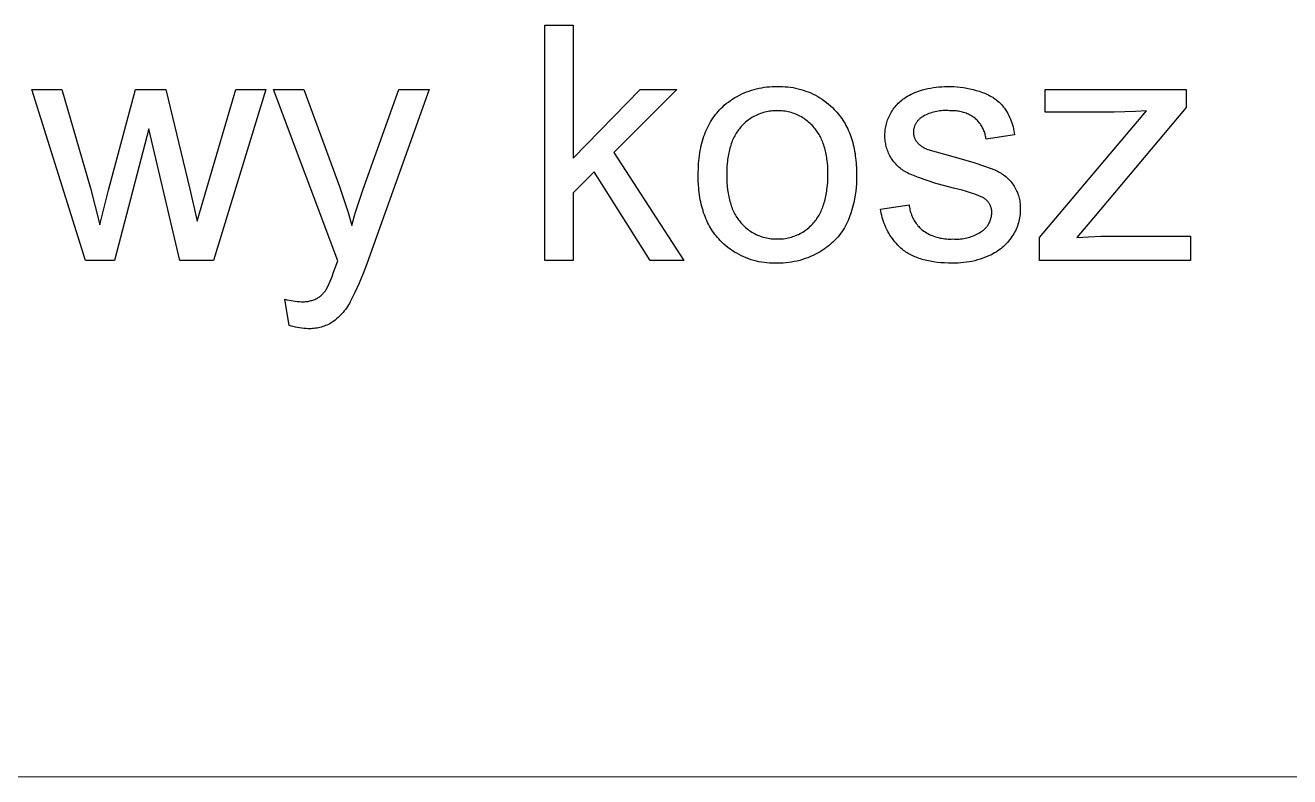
# Model space of a CAD drawing. Header units: millimetres. Extents: x 974 to 5700, y -47 to 3256.
# Drawn here: x 4369.7 to 4555, y 85.5 to 195.6 of the extents above; entities that cross this region are included whole.
import ezdxf

# ---------------------------------------------------------------- set-up
doc = ezdxf.new("R2010")
doc.units = ezdxf.units.MM
doc.header["$MEASUREMENT"] = 0
doc.layers.add('Domyslna', color=7, linetype='Continuous', true_color=0x000000)
doc.layers.add('Domyślny', color=7, linetype='Continuous', true_color=0x000000)

msp = doc.modelspace()

# ---------------------------------------------------------------- linework, layer by layer
at = {"layer": 'Domyslna'}
for p, q in [((4445.83, 161.14), (4445.83, 195.59)), ((4445.83, 195.59), (4450.01, 195.59)), ((4450.01, 195.59), (4450.01, 176.11)), ((4378.56, 161.14), (4370.71, 186.19)), ((4370.71, 186.19), (4375.06, 186.19)), ((4375.06, 186.19), (4379.3, 171.73)), ((4381.94, 171.43), (4385.88, 186.19)), ((4385.88, 186.19), (4390.31, 186.19)), ((4390.31, 186.19), (4393.84, 171.59)), ((4396.32, 171.7), (4400.58, 186.19)), ((4404.95, 186.19), (4397.28, 161.14)), ((4400.58, 186.19), (4404.95, 186.19)), ((4415.5, 161.08), (4406.1, 186.19)), ((4406.1, 186.19), (4410.54, 186.19)), ((4410.54, 186.19), (4415.75, 171.95)), ((4419.24, 171.55), (4424.48, 186.19)), ((4428.9, 186.19), (4419.75, 160.61)), ((4424.48, 186.19), (4428.9, 186.19)), ((4450.01, 176.11), (4459.8, 186.19)), ((4465.19, 186.19), (4455.94, 176.96)), ((4459.8, 186.19), (4465.19, 186.19)), ((4474.03, 185.17), (4474.37, 185.35)), ((4474.37, 185.35), (4474.71, 185.52)), ((4474.71, 185.52), (4475.06, 185.67)), ((4475.06, 185.67), (4475.42, 185.82)), ((4475.42, 185.82), (4475.78, 185.95)), ((4475.78, 185.95), (4476.14, 186.08)), ((4476.14, 186.08), (4476.51, 186.19)), ((4476.51, 186.19), (4476.88, 186.28)), ((4476.88, 186.28), (4477.25, 186.37)), ((4477.25, 186.37), (4477.63, 186.44)), ((4477.63, 186.44), (4478.01, 186.5)), ((4478.01, 186.5), (4478.39, 186.55)), ((4478.39, 186.55), (4478.77, 186.58)), ((4478.77, 186.58), (4479.16, 186.6)), ((4479.16, 186.6), (4479.54, 186.61)), ((4479.54, 186.61), (4479.92, 186.61)), ((4479.92, 186.61), (4480.31, 186.62)), ((4480.31, 186.62), (4480.69, 186.61)), ((4480.69, 186.61), (4481.08, 186.59)), ((4481.08, 186.59), (4481.46, 186.56)), ((4481.46, 186.56), (4481.85, 186.51)), ((4481.85, 186.51), (4482.23, 186.45)), ((4482.23, 186.45), (4482.6, 186.38)), ((4482.6, 186.38), (4482.98, 186.29)), ((4482.98, 186.29), (4483.35, 186.19)), ((4483.35, 186.19), (4483.72, 186.08)), ((4483.72, 186.08), (4484.09, 185.95)), ((4484.09, 185.95), (4484.45, 185.82)), ((4484.45, 185.82), (4484.8, 185.67)), ((4484.8, 185.67), (4485.15, 185.51)), ((4485.15, 185.51), (4485.49, 185.33)), ((4485.49, 185.33), (4485.83, 185.15)), ((4499.01, 185.2), (4499.26, 185.34)), ((4499.26, 185.34), (4499.53, 185.48)), ((4499.53, 185.48), (4499.79, 185.61)), ((4499.79, 185.61), (4500.06, 185.73)), ((4500.06, 185.73), (4500.34, 185.84)), ((4500.34, 185.84), (4500.62, 185.94)), ((4500.62, 185.94), (4500.9, 186.03)), ((4500.9, 186.03), (4501.18, 186.11)), ((4501.18, 186.11), (4501.58, 186.21)), ((4501.58, 186.21), (4501.98, 186.31)), ((4501.98, 186.31), (4502.38, 186.39)), ((4502.38, 186.39), (4502.78, 186.46)), ((4502.78, 186.46), (4503.19, 186.52)), ((4503.19, 186.52), (4503.6, 186.56)), ((4503.6, 186.56), (4504, 186.59)), ((4504, 186.59), (4504.41, 186.61)), ((4504.41, 186.61), (4504.82, 186.61)), ((4504.82, 186.61), (4505.3, 186.61)), ((4505.3, 186.61), (4505.77, 186.6)), ((4505.77, 186.6), (4506.25, 186.56)), ((4506.25, 186.56), (4506.72, 186.52)), ((4506.72, 186.52), (4507.2, 186.46)), ((4507.2, 186.46), (4507.67, 186.38)), ((4507.67, 186.38), (4508.13, 186.28)), ((4508.13, 186.28), (4508.6, 186.17)), ((4508.6, 186.17), (4509.06, 186.05)), ((4509.06, 186.05), (4509.51, 185.91)), ((4509.51, 185.91), (4509.96, 185.75)), ((4509.96, 185.75), (4510.19, 185.67)), ((4510.19, 185.67), (4510.41, 185.58)), ((4510.41, 185.58), (4510.63, 185.49)), ((4510.63, 185.49), (4510.84, 185.38)), ((4510.84, 185.38), (4511.05, 185.27)), ((4511.05, 185.27), (4511.26, 185.15)), ((4519.16, 182.85), (4519.16, 186.19)), ((4519.16, 186.19), (4539.83, 186.19)), ((4539.83, 186.19), (4539.83, 183.53)), ((4471.46, 183.2), (4471.68, 183.43)), ((4471.68, 183.43), (4471.91, 183.65)), ((4471.91, 183.65), (4472.14, 183.86)), ((4472.14, 183.86), (4472.44, 184.1)), ((4472.44, 184.1), (4472.74, 184.33)), ((4472.74, 184.33), (4473.05, 184.56)), ((4473.05, 184.56), (4473.37, 184.77)), ((4473.37, 184.77), (4473.7, 184.98)), ((4473.7, 184.98), (4474.03, 185.17)), ((4485.83, 185.15), (4486.16, 184.95)), ((4486.16, 184.95), (4486.49, 184.74)), ((4486.49, 184.74), (4486.8, 184.52)), ((4486.8, 184.52), (4487.11, 184.29)), ((4487.11, 184.29), (4487.41, 184.05)), ((4487.41, 184.05), (4487.7, 183.8)), ((4487.7, 183.8), (4487.99, 183.53)), ((4487.99, 183.53), (4488.26, 183.26)), ((4496.91, 183.29), (4497.05, 183.47)), ((4497.05, 183.47), (4497.19, 183.65)), ((4497.19, 183.65), (4497.33, 183.82)), ((4497.33, 183.82), (4497.49, 183.99)), ((4497.49, 183.99), (4497.64, 184.15)), ((4497.64, 184.15), (4497.81, 184.31)), ((4497.81, 184.31), (4497.97, 184.46)), ((4497.97, 184.46), (4498.15, 184.6)), ((4498.15, 184.6), (4498.32, 184.74)), ((4498.32, 184.74), (4498.51, 184.88)), ((4498.51, 184.88), (4498.75, 185.04)), ((4498.75, 185.04), (4499.01, 185.2)), ((4511.26, 185.15), (4511.47, 185.03)), ((4511.47, 185.03), (4511.66, 184.9)), ((4511.66, 184.9), (4511.86, 184.76)), ((4511.86, 184.76), (4512.05, 184.61)), ((4512.05, 184.61), (4512.23, 184.46)), ((4512.23, 184.46), (4512.41, 184.3)), ((4512.41, 184.3), (4512.59, 184.14)), ((4512.59, 184.14), (4512.76, 183.97)), ((4512.76, 183.97), (4512.92, 183.8)), ((4512.92, 183.8), (4513.07, 183.61)), ((4513.07, 183.61), (4513.22, 183.43)), ((4513.22, 183.43), (4513.39, 183.17)), ((4539.83, 183.53), (4526.22, 167.37)), ((4470.13, 181.44), (4470.3, 181.71)), ((4470.3, 181.71), (4470.47, 181.98)), ((4470.47, 181.98), (4470.65, 182.24)), ((4470.65, 182.24), (4470.84, 182.49)), ((4470.84, 182.49), (4471.04, 182.73)), ((4471.04, 182.73), (4471.25, 182.97)), ((4471.25, 182.97), (4471.46, 183.2)), ((4475.62, 181.67), (4475.44, 181.52)), ((4475.81, 181.8), (4475.62, 181.67)), ((4476, 181.93), (4475.81, 181.8)), ((4476.19, 182.06), (4476, 181.93)), ((4476.39, 182.17), (4476.19, 182.06)), ((4476.59, 182.28), (4476.39, 182.17)), ((4476.8, 182.39), (4476.59, 182.28)), ((4477.01, 182.48), (4476.8, 182.39)), ((4477.22, 182.57), (4477.01, 182.48)), ((4477.44, 182.65), (4477.22, 182.57)), ((4477.65, 182.73), (4477.44, 182.65)), ((4477.87, 182.8), (4477.65, 182.73)), ((4478.1, 182.86), (4477.87, 182.8)), ((4478.32, 182.91), (4478.1, 182.86)), ((4478.55, 182.95), (4478.32, 182.91)), ((4478.77, 182.99), (4478.55, 182.95)), ((4479, 183.02), (4478.77, 182.99)), ((4479.23, 183.04), (4479, 183.02)), ((4479.46, 183.05), (4479.23, 183.04)), ((4479.69, 183.06), (4479.46, 183.05)), ((4479.92, 183.06), (4479.69, 183.06)), ((4480.15, 183.06), (4479.92, 183.06)), ((4480.38, 183.05), (4480.15, 183.06)), ((4480.61, 183.04), (4480.38, 183.05)), ((4480.84, 183.01), (4480.61, 183.04)), ((4481.07, 182.98), (4480.84, 183.01)), ((4481.29, 182.95), (4481.07, 182.98)), ((4481.52, 182.9), (4481.29, 182.95)), ((4481.74, 182.85), (4481.52, 182.9)), ((4481.96, 182.79), (4481.74, 182.85)), ((4482.18, 182.72), (4481.96, 182.79)), ((4482.4, 182.64), (4482.18, 182.72)), ((4482.61, 182.56), (4482.4, 182.64)), ((4482.82, 182.47), (4482.61, 182.56)), ((4483.03, 182.38), (4482.82, 182.47)), ((4483.23, 182.27), (4483.03, 182.38)), ((4483.44, 182.16), (4483.23, 182.27)), ((4483.63, 182.04), (4483.44, 182.16)), ((4483.83, 181.92), (4483.63, 182.04)), ((4484.01, 181.79), (4483.83, 181.92)), ((4484.2, 181.65), (4484.01, 181.79)), ((4484.38, 181.51), (4484.2, 181.65)), ((4488.26, 183.26), (4488.46, 183.05)), ((4488.46, 183.05), (4488.65, 182.83)), ((4488.65, 182.83), (4488.84, 182.61)), ((4488.84, 182.61), (4489.02, 182.39)), ((4489.02, 182.39), (4489.19, 182.15)), ((4489.19, 182.15), (4489.36, 181.92)), ((4489.36, 181.92), (4489.52, 181.68)), ((4489.52, 181.68), (4489.68, 181.43)), ((4496.01, 181.55), (4496.08, 181.75)), ((4496.08, 181.75), (4496.16, 181.95)), ((4496.16, 181.95), (4496.25, 182.14)), ((4496.25, 182.14), (4496.34, 182.33)), ((4496.34, 182.33), (4496.43, 182.52)), ((4496.43, 182.52), (4496.54, 182.72)), ((4496.54, 182.72), (4496.66, 182.92)), ((4496.66, 182.92), (4496.78, 183.11)), ((4496.78, 183.11), (4496.91, 183.29)), ((4500.45, 181.56), (4500.4, 181.49)), ((4500.51, 181.63), (4500.45, 181.56)), ((4500.58, 181.7), (4500.51, 181.63)), ((4500.64, 181.77), (4500.58, 181.7)), ((4500.71, 181.83), (4500.64, 181.77)), ((4500.78, 181.9), (4500.71, 181.83)), ((4500.85, 181.96), (4500.78, 181.9)), ((4500.92, 182.02), (4500.85, 181.96)), ((4501, 182.07), (4500.92, 182.02)), ((4501.07, 182.12), (4501, 182.07)), ((4501.28, 182.24), (4501.07, 182.12)), ((4501.49, 182.35), (4501.28, 182.24)), ((4501.7, 182.45), (4501.49, 182.35)), ((4501.92, 182.55), (4501.7, 182.45)), ((4502.13, 182.64), (4501.92, 182.55)), ((4502.36, 182.72), (4502.13, 182.64)), ((4502.58, 182.79), (4502.36, 182.72)), ((4502.81, 182.85), (4502.58, 182.79)), ((4503.04, 182.91), (4502.81, 182.85)), ((4503.27, 182.96), (4503.04, 182.91)), ((4503.5, 183), (4503.27, 182.96)), ((4503.74, 183.03), (4503.5, 183)), ((4503.97, 183.06), (4503.74, 183.03)), ((4504.21, 183.08), (4503.97, 183.06)), ((4504.44, 183.08), (4504.21, 183.08)), ((4504.68, 183.08), (4504.44, 183.08)), ((4504.92, 183.08), (4504.68, 183.08)), ((4505.15, 183.06), (4504.92, 183.08)), ((4505.34, 183.07), (4505.15, 183.06)), ((4505.53, 183.07), (4505.34, 183.07)), ((4505.72, 183.07), (4505.53, 183.07)), ((4505.91, 183.06), (4505.72, 183.07)), ((4506.1, 183.04), (4505.91, 183.06)), ((4506.29, 183.02), (4506.1, 183.04)), ((4506.48, 182.99), (4506.29, 183.02)), ((4506.66, 182.95), (4506.48, 182.99)), ((4506.85, 182.91), (4506.66, 182.95)), ((4507.03, 182.86), (4506.85, 182.91)), ((4507.21, 182.81), (4507.03, 182.86)), ((4507.39, 182.75), (4507.21, 182.81)), ((4507.57, 182.69), (4507.39, 182.75)), ((4507.75, 182.61), (4507.57, 182.69)), ((4507.92, 182.54), (4507.75, 182.61)), ((4508.09, 182.45), (4507.92, 182.54)), ((4508.26, 182.36), (4508.09, 182.45)), ((4508.42, 182.27), (4508.26, 182.36)), ((4508.58, 182.17), (4508.42, 182.27)), ((4508.74, 182.07), (4508.58, 182.17)), ((4508.9, 181.96), (4508.74, 182.07)), ((4509.02, 181.85), (4508.9, 181.96)), ((4509.13, 181.74), (4509.02, 181.85)), ((4509.25, 181.62), (4509.13, 181.74)), ((4509.36, 181.5), (4509.25, 181.62)), ((4513.39, 183.17), (4513.54, 182.92)), ((4513.54, 182.92), (4513.68, 182.65)), ((4513.68, 182.65), (4513.82, 182.38)), ((4513.82, 182.38), (4513.95, 182.11)), ((4513.95, 182.11), (4514.07, 181.83)), ((4514.07, 181.83), (4514.18, 181.55)), ((4518.33, 164.48), (4533.99, 183.06)), ((4529.26, 182.85), (4519.16, 182.85)), ((4530.84, 182.88), (4529.26, 182.85)), ((4532.41, 182.95), (4530.84, 182.88)), ((4533.99, 183.06), (4532.41, 182.95)), ((4387.83, 180.41), (4382.79, 161.14)), ((4388.84, 176.06), (4387.83, 180.41)), ((4469.28, 179.65), (4469.4, 179.97)), ((4469.4, 179.97), (4469.53, 180.27)), ((4469.53, 180.27), (4469.67, 180.58)), ((4469.67, 180.58), (4469.81, 180.87)), ((4469.81, 180.87), (4469.97, 181.16)), ((4469.97, 181.16), (4470.13, 181.44)), ((4473.89, 179.77), (4473.79, 179.59)), ((4474, 179.94), (4473.89, 179.77)), ((4474.11, 180.1), (4474, 179.94)), ((4474.23, 180.27), (4474.11, 180.1)), ((4474.35, 180.42), (4474.23, 180.27)), ((4474.48, 180.58), (4474.35, 180.42)), ((4474.61, 180.73), (4474.48, 180.58)), ((4474.76, 180.9), (4474.61, 180.73)), ((4474.92, 181.06), (4474.76, 180.9)), ((4475.09, 181.22), (4474.92, 181.06)), ((4475.26, 181.38), (4475.09, 181.22)), ((4475.44, 181.52), (4475.26, 181.38)), ((4484.55, 181.36), (4484.38, 181.51)), ((4484.72, 181.21), (4484.55, 181.36)), ((4484.89, 181.05), (4484.72, 181.21)), ((4485.05, 180.88), (4484.89, 181.05)), ((4485.2, 180.71), (4485.05, 180.88)), ((4485.33, 180.57), (4485.2, 180.71)), ((4485.46, 180.41), (4485.33, 180.57)), ((4485.58, 180.25), (4485.46, 180.41)), ((4485.7, 180.09), (4485.58, 180.25)), ((4485.81, 179.93), (4485.7, 180.09)), ((4485.92, 179.76), (4485.81, 179.93)), ((4486.03, 179.58), (4485.92, 179.76)), ((4489.68, 181.43), (4489.83, 181.18)), ((4489.83, 181.18), (4489.97, 180.92)), ((4489.97, 180.92), (4490.1, 180.66)), ((4490.1, 180.66), (4490.23, 180.39)), ((4490.23, 180.39), (4490.36, 180.12)), ((4490.36, 180.12), (4490.47, 179.84)), ((4490.47, 179.84), (4490.58, 179.56)), ((4495.68, 179.66), (4495.69, 179.87)), ((4495.69, 179.87), (4495.7, 180.09)), ((4495.7, 180.09), (4495.72, 180.3)), ((4495.72, 180.3), (4495.75, 180.51)), ((4495.75, 180.51), (4495.79, 180.72)), ((4495.79, 180.72), (4495.84, 180.93)), ((4495.84, 180.93), (4495.89, 181.14)), ((4495.89, 181.14), (4495.95, 181.34)), ((4495.95, 181.34), (4496.01, 181.55)), ((4499.86, 180.12), (4499.85, 180.02)), ((4499.85, 180.02), (4499.85, 179.93)), ((4499.85, 179.93), (4499.85, 179.85)), ((4499.85, 179.85), (4499.85, 179.78)), ((4499.85, 179.78), (4499.86, 179.7)), ((4499.87, 180.21), (4499.86, 180.12)), ((4499.89, 180.3), (4499.87, 180.21)), ((4499.9, 180.39), (4499.89, 180.3)), ((4499.92, 180.48), (4499.9, 180.39)), ((4499.95, 180.57), (4499.92, 180.48)), ((4499.97, 180.66), (4499.95, 180.57)), ((4500, 180.75), (4499.97, 180.66)), ((4500.03, 180.84), (4500, 180.75)), ((4500.07, 180.93), (4500.03, 180.84)), ((4500.11, 181.01), (4500.07, 180.93)), ((4500.15, 181.09), (4500.11, 181.01)), ((4500.19, 181.18), (4500.15, 181.09)), ((4500.24, 181.26), (4500.19, 181.18)), ((4500.29, 181.34), (4500.24, 181.26)), ((4500.34, 181.41), (4500.29, 181.34)), ((4500.4, 181.49), (4500.34, 181.41)), ((4509.46, 181.38), (4509.36, 181.5)), ((4509.56, 181.25), (4509.46, 181.38)), ((4509.66, 181.12), (4509.56, 181.25)), ((4509.75, 180.99), (4509.66, 181.12)), ((4509.83, 180.85), (4509.75, 180.99)), ((4509.92, 180.71), (4509.83, 180.85)), ((4509.99, 180.57), (4509.92, 180.71)), ((4510.06, 180.43), (4509.99, 180.57)), ((4510.13, 180.28), (4510.06, 180.43)), ((4510.19, 180.13), (4510.13, 180.28)), ((4510.25, 179.98), (4510.19, 180.13)), ((4510.3, 179.83), (4510.25, 179.98)), ((4510.35, 179.68), (4510.3, 179.83)), ((4514.18, 181.55), (4514.28, 181.27)), ((4514.28, 181.27), (4514.37, 180.98)), ((4514.37, 180.98), (4514.45, 180.69)), ((4514.45, 180.69), (4514.52, 180.4)), ((4514.52, 180.4), (4514.58, 180.1)), ((4514.58, 180.1), (4514.63, 179.81)), ((4514.63, 179.81), (4514.67, 179.51)), ((4468.7, 177.62), (4468.77, 177.97)), ((4468.77, 177.97), (4468.86, 178.32)), ((4468.86, 178.32), (4468.95, 178.67)), ((4468.95, 178.67), (4469.05, 179)), ((4469.05, 179), (4469.16, 179.33)), ((4469.16, 179.33), (4469.28, 179.65)), ((4473.09, 178.01), (4473.03, 177.8)), ((4473.17, 178.23), (4473.09, 178.01)), ((4473.24, 178.44), (4473.17, 178.23)), ((4473.32, 178.64), (4473.24, 178.44)), ((4473.41, 178.84), (4473.32, 178.64)), ((4473.5, 179.03), (4473.41, 178.84)), ((4473.59, 179.22), (4473.5, 179.03)), ((4473.69, 179.41), (4473.59, 179.22)), ((4473.79, 179.59), (4473.69, 179.41)), ((4486.13, 179.4), (4486.03, 179.58)), ((4486.23, 179.22), (4486.13, 179.4)), ((4486.32, 179.03), (4486.23, 179.22)), ((4486.41, 178.84), (4486.32, 179.03)), ((4486.49, 178.64), (4486.41, 178.84)), ((4486.57, 178.44), (4486.49, 178.64)), ((4486.65, 178.24), (4486.57, 178.44)), ((4486.72, 178.03), (4486.65, 178.24)), ((4486.79, 177.82), (4486.72, 178.03)), ((4490.58, 179.56), (4490.69, 179.28)), ((4490.69, 179.28), (4490.79, 178.98)), ((4490.79, 178.98), (4490.88, 178.69)), ((4490.88, 178.69), (4490.96, 178.39)), ((4490.96, 178.39), (4491.04, 178.08)), ((4491.04, 178.08), (4491.12, 177.77)), ((4495.67, 179.45), (4495.68, 179.66)), ((4495.68, 179.24), (4495.67, 179.45)), ((4495.68, 179.04), (4495.68, 179.24)), ((4495.7, 178.83), (4495.68, 179.04)), ((4495.72, 178.62), (4495.7, 178.83)), ((4495.75, 178.42), (4495.72, 178.62)), ((4495.79, 178.22), (4495.75, 178.42)), ((4495.83, 178.01), (4495.79, 178.22)), ((4495.88, 177.81), (4495.83, 178.01)), ((4499.86, 179.7), (4499.87, 179.62)), ((4499.87, 179.62), (4499.88, 179.54)), ((4499.88, 179.54), (4499.9, 179.47)), ((4499.9, 179.47), (4499.91, 179.39)), ((4499.91, 179.39), (4499.93, 179.32)), ((4499.93, 179.32), (4499.95, 179.24)), ((4499.95, 179.24), (4499.98, 179.17)), ((4499.98, 179.17), (4500.01, 179.09)), ((4500.01, 179.09), (4500.03, 179.02)), ((4500.03, 179.02), (4500.07, 178.95)), ((4500.07, 178.95), (4500.1, 178.88)), ((4500.1, 178.88), (4500.14, 178.81)), ((4500.14, 178.81), (4500.18, 178.75)), ((4500.18, 178.75), (4500.22, 178.68)), ((4500.22, 178.68), (4500.26, 178.62)), ((4500.26, 178.62), (4500.31, 178.55)), ((4500.31, 178.55), (4500.36, 178.49)), ((4500.36, 178.49), (4500.44, 178.4)), ((4500.44, 178.4), (4500.52, 178.31)), ((4500.52, 178.31), (4500.61, 178.22)), ((4500.61, 178.22), (4500.7, 178.14)), ((4500.7, 178.14), (4500.79, 178.06)), ((4500.79, 178.06), (4500.88, 177.98)), ((4500.88, 177.98), (4500.98, 177.91)), ((4500.98, 177.91), (4501.08, 177.84)), ((4510.39, 179.52), (4510.35, 179.68)), ((4510.43, 179.36), (4510.39, 179.52)), ((4510.46, 179.2), (4510.43, 179.36)), ((4510.48, 179.04), (4510.46, 179.2)), ((4510.5, 178.88), (4510.48, 179.04)), ((4514.67, 179.51), (4510.5, 178.88)), ((4392.39, 161.14), (4388.84, 176.06)), ((4455.94, 176.96), (4466.23, 161.14)), ((4468.42, 175.73), (4468.46, 176.12)), ((4468.46, 176.12), (4468.51, 176.5)), ((4468.51, 176.5), (4468.56, 176.88)), ((4468.56, 176.88), (4468.62, 177.25)), ((4468.62, 177.25), (4468.7, 177.62)), ((4472.67, 176.14), (4472.63, 175.89)), ((4472.7, 176.39), (4472.67, 176.14)), ((4472.75, 176.64), (4472.7, 176.39)), ((4472.8, 176.88), (4472.75, 176.64)), ((4472.85, 177.11), (4472.8, 176.88)), ((4472.9, 177.35), (4472.85, 177.11)), ((4472.96, 177.57), (4472.9, 177.35)), ((4473.03, 177.8), (4472.96, 177.57)), ((4486.86, 177.6), (4486.79, 177.82)), ((4486.92, 177.38), (4486.86, 177.6)), ((4486.97, 177.15), (4486.92, 177.38)), ((4487.02, 176.92), (4486.97, 177.15)), ((4487.07, 176.68), (4487.02, 176.92)), ((4487.12, 176.44), (4487.07, 176.68)), ((4487.15, 176.2), (4487.12, 176.44)), ((4487.19, 175.95), (4487.15, 176.2)), ((4491.12, 177.77), (4491.18, 177.45)), ((4491.18, 177.45), (4491.24, 177.13)), ((4491.24, 177.13), (4491.3, 176.8)), ((4491.3, 176.8), (4491.34, 176.47)), ((4491.34, 176.47), (4491.38, 176.14)), ((4491.38, 176.14), (4491.42, 175.79)), ((4495.93, 177.61), (4495.88, 177.81)), ((4496, 177.42), (4495.93, 177.61)), ((4496.07, 177.22), (4496, 177.42)), ((4496.14, 177.03), (4496.07, 177.22)), ((4496.22, 176.84), (4496.14, 177.03)), ((4496.31, 176.66), (4496.22, 176.84)), ((4496.41, 176.47), (4496.31, 176.66)), ((4496.51, 176.29), (4496.41, 176.47)), ((4496.61, 176.11), (4496.51, 176.29)), ((4496.73, 175.93), (4496.61, 176.11)), ((4501.08, 177.84), (4501.18, 177.77)), ((4501.18, 177.77), (4501.28, 177.71)), ((4501.28, 177.71), (4501.39, 177.64)), ((4501.39, 177.64), (4501.5, 177.59)), ((4501.5, 177.59), (4501.61, 177.53)), ((4501.61, 177.53), (4501.72, 177.48)), ((4501.72, 177.48), (4501.83, 177.44)), ((4501.83, 177.44), (4501.95, 177.4)), ((4501.95, 177.4), (4505.62, 176.35)), ((4505.62, 176.35), (4507.18, 175.93)), ((4468.33, 174.09), (4468.34, 174.51)), ((4468.34, 174.51), (4468.36, 174.92)), ((4468.36, 174.92), (4468.38, 175.33)), ((4468.38, 175.33), (4468.42, 175.73)), ((4472.51, 174.26), (4472.5, 173.68)), ((4472.53, 174.82), (4472.51, 174.26)), ((4472.57, 175.36), (4472.53, 174.82)), ((4472.6, 175.63), (4472.57, 175.36)), ((4472.63, 175.89), (4472.6, 175.63)), ((4487.22, 175.7), (4487.19, 175.95)), ((4487.25, 175.44), (4487.22, 175.7)), ((4487.29, 174.92), (4487.25, 175.44)), ((4487.31, 174.37), (4487.29, 174.92)), ((4487.32, 173.81), (4487.31, 174.37)), ((4491.42, 175.79), (4491.45, 175.45)), ((4491.45, 175.45), (4491.47, 175.1)), ((4491.47, 175.1), (4491.49, 174.74)), ((4491.49, 174.74), (4491.5, 174.38)), ((4491.5, 174.38), (4491.5, 174.01)), ((4496.86, 175.76), (4496.73, 175.93)), ((4496.99, 175.59), (4496.86, 175.76)), ((4497.13, 175.42), (4496.99, 175.59)), ((4497.27, 175.26), (4497.13, 175.42)), ((4497.42, 175.1), (4497.27, 175.26)), ((4497.57, 174.95), (4497.42, 175.1)), ((4497.73, 174.8), (4497.57, 174.95)), ((4497.9, 174.66), (4497.73, 174.8)), ((4498.07, 174.52), (4497.9, 174.66)), ((4498.24, 174.39), (4498.07, 174.52)), ((4498.42, 174.27), (4498.24, 174.39)), ((4498.6, 174.15), (4498.42, 174.27)), ((4498.79, 174.04), (4498.6, 174.15)), ((4507.18, 175.93), (4508.72, 175.47)), ((4508.72, 175.47), (4510.25, 174.95)), ((4510.25, 174.95), (4511.77, 174.39)), ((4511.77, 174.39), (4511.96, 174.31)), ((4511.96, 174.31), (4512.15, 174.22)), ((4512.15, 174.22), (4512.34, 174.12)), ((4453.1, 174.12), (4450.01, 171.03)), ((4461.29, 161.14), (4453.1, 174.12)), ((4468.32, 173.66), (4468.33, 174.09)), ((4468.33, 172.89), (4468.32, 173.66)), ((4468.37, 172.14), (4468.33, 172.89)), ((4472.5, 173.68), (4472.51, 173.1)), ((4472.51, 173.1), (4472.53, 172.53)), ((4472.53, 172.53), (4472.57, 171.99)), ((4487.25, 172.09), (4487.29, 172.64)), ((4487.29, 172.64), (4487.31, 173.22)), ((4487.31, 173.22), (4487.32, 173.81)), ((4491.49, 172.36), (4491.45, 171.81)), ((4491.51, 172.91), (4491.49, 172.36)), ((4491.5, 174.01), (4491.52, 173.46)), ((4491.52, 173.46), (4491.51, 172.91)), ((4498.98, 173.94), (4498.79, 174.04)), ((4499.17, 173.84), (4498.98, 173.94)), ((4499.37, 173.75), (4499.17, 173.84)), ((4500.62, 173.26), (4499.37, 173.75)), ((4501.88, 172.82), (4500.62, 173.26)), ((4503.16, 172.41), (4501.88, 172.82)), ((4504.45, 172.05), (4503.16, 172.41)), ((4512.34, 174.12), (4512.52, 174.02)), ((4512.52, 174.02), (4512.7, 173.91)), ((4512.7, 173.91), (4512.88, 173.79)), ((4512.88, 173.79), (4513.05, 173.67)), ((4513.05, 173.67), (4513.22, 173.55)), ((4513.22, 173.55), (4513.38, 173.42)), ((4513.38, 173.42), (4513.54, 173.28)), ((4513.54, 173.28), (4513.69, 173.14)), ((4513.69, 173.14), (4513.84, 172.99)), ((4513.84, 172.99), (4513.99, 172.84)), ((4513.99, 172.84), (4514.13, 172.68)), ((4514.13, 172.68), (4514.26, 172.52)), ((4514.26, 172.52), (4514.39, 172.35)), ((4514.39, 172.35), (4514.51, 172.18)), ((4379.3, 171.73), (4380.65, 166.35)), ((4380.65, 166.35), (4381.94, 171.43)), ((4393.84, 171.59), (4394.93, 166.87)), ((4394.93, 166.87), (4396.32, 171.7)), ((4415.75, 171.95), (4416.42, 170.07)), ((4418.63, 169.8), (4419.24, 171.55)), ((4450.01, 171.03), (4450.01, 161.14)), ((4468.4, 171.77), (4468.37, 172.14)), ((4468.43, 171.41), (4468.4, 171.77)), ((4468.48, 171.06), (4468.43, 171.41)), ((4468.52, 170.71), (4468.48, 171.06)), ((4468.58, 170.37), (4468.52, 170.71)), ((4472.57, 171.99), (4472.63, 171.47)), ((4472.63, 171.47), (4472.67, 171.21)), ((4472.67, 171.21), (4472.7, 170.96)), ((4472.7, 170.96), (4472.75, 170.71)), ((4472.75, 170.71), (4472.8, 170.47)), ((4472.8, 170.47), (4472.85, 170.24)), ((4486.97, 170.3), (4487.03, 170.54)), ((4487.03, 170.54), (4487.07, 170.78)), ((4487.07, 170.78), (4487.12, 171.04)), ((4487.12, 171.04), (4487.16, 171.29)), ((4487.16, 171.29), (4487.19, 171.55)), ((4487.19, 171.55), (4487.25, 172.09)), ((4491.32, 170.71), (4491.23, 170.17)), ((4491.4, 171.26), (4491.32, 170.71)), ((4491.45, 171.81), (4491.4, 171.26)), ((4505.75, 171.73), (4504.45, 172.05)), ((4506.38, 171.59), (4505.75, 171.73)), ((4507.01, 171.43), (4506.38, 171.59)), ((4507.63, 171.25), (4507.01, 171.43)), ((4508.24, 171.05), (4507.63, 171.25)), ((4508.85, 170.83), (4508.24, 171.05)), ((4509.45, 170.59), (4508.85, 170.83)), ((4510.04, 170.33), (4509.45, 170.59)), ((4514.51, 172.18), (4514.63, 172)), ((4514.63, 172), (4514.73, 171.82)), ((4514.73, 171.82), (4514.83, 171.63)), ((4514.83, 171.63), (4514.92, 171.44)), ((4514.92, 171.44), (4515.01, 171.25)), ((4515.01, 171.25), (4515.09, 171.06)), ((4515.09, 171.06), (4515.16, 170.86)), ((4515.16, 170.86), (4515.23, 170.66)), ((4515.23, 170.66), (4515.29, 170.46)), ((4515.29, 170.46), (4515.34, 170.25)), ((4416.42, 170.07), (4417.02, 168.17)), ((4418.07, 168.03), (4418.63, 169.8)), ((4468.63, 170.03), (4468.58, 170.37)), ((4468.7, 169.7), (4468.63, 170.03)), ((4468.77, 169.37), (4468.7, 169.7)), ((4468.85, 169.05), (4468.77, 169.37)), ((4468.94, 168.74), (4468.85, 169.05)), ((4469.03, 168.43), (4468.94, 168.74)), ((4472.85, 170.24), (4472.9, 170)), ((4472.9, 170), (4472.96, 169.78)), ((4472.96, 169.78), (4473.03, 169.55)), ((4473.03, 169.55), (4473.09, 169.33)), ((4473.09, 169.33), (4473.17, 169.12)), ((4473.17, 169.12), (4473.24, 168.91)), ((4473.24, 168.91), (4473.32, 168.71)), ((4473.32, 168.71), (4473.41, 168.51)), ((4486.41, 168.54), (4486.5, 168.74)), ((4486.5, 168.74), (4486.58, 168.95)), ((4486.58, 168.95), (4486.65, 169.16)), ((4486.65, 169.16), (4486.73, 169.38)), ((4486.73, 169.38), (4486.79, 169.6)), ((4486.79, 169.6), (4486.86, 169.83)), ((4486.86, 169.83), (4486.92, 170.06)), ((4486.92, 170.06), (4486.97, 170.3)), ((4490.98, 169.09), (4490.84, 168.56)), ((4491.11, 169.63), (4490.98, 169.09)), ((4491.23, 170.17), (4491.11, 169.63)), ((4495.05, 168.65), (4499.22, 169.28)), ((4495.09, 168.34), (4495.05, 168.65)), ((4499.22, 169.28), (4499.25, 169.09)), ((4499.25, 169.09), (4499.27, 168.91)), ((4499.27, 168.91), (4499.31, 168.72)), ((4499.31, 168.72), (4499.35, 168.54)), ((4510.12, 170.29), (4510.04, 170.33)), ((4510.19, 170.24), (4510.12, 170.29)), ((4510.26, 170.2), (4510.19, 170.24)), ((4510.32, 170.15), (4510.26, 170.2)), ((4510.39, 170.1), (4510.32, 170.15)), ((4510.46, 170.05), (4510.39, 170.1)), ((4510.52, 169.99), (4510.46, 170.05)), ((4510.58, 169.94), (4510.52, 169.99)), ((4510.64, 169.88), (4510.58, 169.94)), ((4510.7, 169.82), (4510.64, 169.88)), ((4510.75, 169.75), (4510.7, 169.82)), ((4510.8, 169.69), (4510.75, 169.75)), ((4510.86, 169.62), (4510.8, 169.69)), ((4510.9, 169.55), (4510.86, 169.62)), ((4510.95, 169.48), (4510.9, 169.55)), ((4510.99, 169.41), (4510.95, 169.48)), ((4511.03, 169.34), (4510.99, 169.41)), ((4511.07, 169.26), (4511.03, 169.34)), ((4511.11, 169.19), (4511.07, 169.26)), ((4511.14, 169.11), (4511.11, 169.19)), ((4511.17, 169.03), (4511.14, 169.11)), ((4511.2, 168.96), (4511.17, 169.03)), ((4511.23, 168.88), (4511.2, 168.96)), ((4511.25, 168.8), (4511.23, 168.88)), ((4511.27, 168.71), (4511.25, 168.8)), ((4511.29, 168.63), (4511.27, 168.71)), ((4511.3, 168.55), (4511.29, 168.63)), ((4515.34, 170.25), (4515.39, 170.05)), ((4515.39, 170.05), (4515.43, 169.84)), ((4515.43, 169.84), (4515.46, 169.63)), ((4515.46, 169.63), (4515.48, 169.42)), ((4515.48, 169.42), (4515.5, 169.21)), ((4515.5, 169.21), (4515.51, 169)), ((4515.51, 169), (4515.51, 168.79)), ((4515.51, 168.79), (4515.51, 168.58)), ((4417.02, 168.17), (4417.57, 166.25)), ((4417.57, 166.25), (4418.07, 168.03)), ((4469.12, 168.12), (4469.03, 168.43)), ((4469.23, 167.83), (4469.12, 168.12)), ((4469.34, 167.54), (4469.23, 167.83)), ((4469.45, 167.25), (4469.34, 167.54)), ((4469.57, 166.97), (4469.45, 167.25)), ((4469.7, 166.69), (4469.57, 166.97)), ((4473.41, 168.51), (4473.5, 168.31)), ((4473.5, 168.31), (4473.59, 168.12)), ((4473.59, 168.12), (4473.69, 167.93)), ((4473.69, 167.93), (4473.79, 167.75)), ((4473.79, 167.75), (4473.89, 167.58)), ((4473.89, 167.58), (4474, 167.4)), ((4474, 167.4), (4474.11, 167.24)), ((4474.11, 167.24), (4474.23, 167.07)), ((4474.23, 167.07), (4474.35, 166.92)), ((4474.35, 166.92), (4474.48, 166.76)), ((4474.48, 166.76), (4474.61, 166.61)), ((4485.21, 166.63), (4485.34, 166.77)), ((4485.34, 166.77), (4485.47, 166.93)), ((4485.47, 166.93), (4485.59, 167.09)), ((4485.59, 167.09), (4485.71, 167.25)), ((4485.71, 167.25), (4485.82, 167.42)), ((4485.82, 167.42), (4485.93, 167.6)), ((4485.93, 167.6), (4486.03, 167.77)), ((4486.03, 167.77), (4486.14, 167.96)), ((4486.14, 167.96), (4486.23, 168.15)), ((4486.23, 168.15), (4486.32, 168.34)), ((4486.32, 168.34), (4486.41, 168.54)), ((4490.28, 167), (4490.07, 166.49)), ((4490.49, 167.51), (4490.28, 167)), ((4490.67, 168.03), (4490.49, 167.51)), ((4490.84, 168.56), (4490.67, 168.03)), ((4495.15, 168.03), (4495.09, 168.34)), ((4495.21, 167.73), (4495.15, 168.03)), ((4495.29, 167.42), (4495.21, 167.73)), ((4495.37, 167.12), (4495.29, 167.42)), ((4495.47, 166.82), (4495.37, 167.12)), ((4495.58, 166.53), (4495.47, 166.82)), ((4499.35, 168.54), (4499.39, 168.36)), ((4499.39, 168.36), (4499.44, 168.18)), ((4499.44, 168.18), (4499.5, 168)), ((4499.5, 168), (4499.57, 167.83)), ((4499.57, 167.83), (4499.64, 167.65)), ((4499.64, 167.65), (4499.71, 167.48)), ((4499.71, 167.48), (4499.79, 167.31)), ((4499.79, 167.31), (4499.88, 167.15)), ((4499.88, 167.15), (4499.97, 166.98)), ((4499.97, 166.98), (4500.07, 166.82)), ((4500.07, 166.82), (4500.17, 166.67)), ((4510.98, 166.67), (4511.03, 166.77)), ((4511.03, 166.77), (4511.08, 166.88)), ((4511.08, 166.88), (4511.12, 166.99)), ((4511.12, 166.99), (4511.16, 167.1)), ((4511.16, 167.1), (4511.19, 167.21)), ((4511.19, 167.21), (4511.22, 167.32)), ((4511.22, 167.32), (4511.25, 167.44)), ((4511.25, 167.44), (4511.28, 167.55)), ((4511.28, 167.55), (4511.29, 167.67)), ((4511.29, 167.67), (4511.31, 167.78)), ((4511.32, 168.47), (4511.3, 168.55)), ((4511.31, 167.78), (4511.32, 167.9)), ((4511.32, 168.38), (4511.32, 168.47)), ((4511.33, 168.3), (4511.32, 168.38)), ((4511.32, 167.9), (4511.33, 168.02)), ((4511.33, 168.22), (4511.33, 168.3)), ((4511.33, 168.13), (4511.33, 168.22)), ((4511.33, 168.02), (4511.33, 168.13)), ((4515.3, 166.86), (4515.23, 166.62)), ((4515.35, 167.1), (4515.3, 166.86)), ((4515.4, 167.35), (4515.35, 167.1)), ((4515.44, 167.59), (4515.4, 167.35)), ((4515.47, 167.84), (4515.44, 167.59)), ((4515.49, 168.08), (4515.47, 167.84)), ((4515.51, 168.33), (4515.49, 168.08)), ((4515.51, 168.58), (4515.51, 168.33)), ((4526.22, 167.37), (4523.78, 164.48)), ((4469.84, 166.43), (4469.7, 166.69)), ((4469.98, 166.16), (4469.84, 166.43)), ((4470.12, 165.91), (4469.98, 166.16)), ((4470.28, 165.65), (4470.12, 165.91)), ((4470.44, 165.41), (4470.28, 165.65)), ((4470.6, 165.17), (4470.44, 165.41)), ((4470.77, 164.93), (4470.6, 165.17)), ((4470.95, 164.71), (4470.77, 164.93)), ((4474.61, 166.61), (4474.76, 166.44)), ((4474.76, 166.44), (4474.92, 166.28)), ((4474.92, 166.28), (4475.09, 166.12)), ((4475.09, 166.12), (4475.26, 165.96)), ((4475.26, 165.96), (4475.44, 165.81)), ((4475.44, 165.81), (4475.62, 165.67)), ((4475.62, 165.67), (4475.8, 165.53)), ((4475.8, 165.53), (4475.99, 165.4)), ((4475.99, 165.4), (4476.19, 165.28)), ((4476.19, 165.28), (4476.39, 165.16)), ((4476.39, 165.16), (4476.59, 165.05)), ((4476.59, 165.05), (4476.8, 164.95)), ((4476.8, 164.95), (4477.01, 164.85)), ((4482.83, 164.86), (4483.04, 164.95)), ((4483.04, 164.95), (4483.24, 165.06)), ((4483.24, 165.06), (4483.45, 165.17)), ((4483.45, 165.17), (4483.64, 165.29)), ((4483.64, 165.29), (4483.84, 165.41)), ((4483.84, 165.41), (4484.03, 165.54)), ((4484.03, 165.54), (4484.21, 165.68)), ((4484.21, 165.68), (4484.39, 165.82)), ((4484.39, 165.82), (4484.57, 165.97)), ((4484.57, 165.97), (4484.74, 166.13)), ((4484.74, 166.13), (4484.9, 166.29)), ((4484.9, 166.29), (4485.06, 166.45)), ((4485.06, 166.45), (4485.21, 166.63)), ((4489.18, 165.07), (4488.97, 164.8)), ((4489.37, 165.34), (4489.18, 165.07)), ((4489.56, 165.62), (4489.37, 165.34)), ((4489.74, 165.9), (4489.56, 165.62)), ((4489.91, 166.2), (4489.74, 165.9)), ((4490.07, 166.49), (4489.91, 166.2)), ((4495.69, 166.23), (4495.58, 166.53)), ((4495.82, 165.95), (4495.69, 166.23)), ((4495.95, 165.66), (4495.82, 165.95)), ((4496.1, 165.39), (4495.95, 165.66)), ((4496.25, 165.11), (4496.1, 165.39)), ((4496.41, 164.84), (4496.25, 165.11)), ((4500.17, 166.67), (4500.28, 166.52)), ((4500.28, 166.52), (4500.39, 166.37)), ((4500.39, 166.37), (4500.51, 166.22)), ((4500.51, 166.22), (4500.63, 166.08)), ((4500.63, 166.08), (4500.76, 165.94)), ((4500.76, 165.94), (4500.89, 165.81)), ((4500.89, 165.81), (4501.03, 165.68)), ((4501.03, 165.68), (4501.17, 165.56)), ((4501.17, 165.56), (4501.37, 165.42)), ((4501.37, 165.42), (4501.57, 165.3)), ((4501.57, 165.3), (4501.77, 165.17)), ((4501.77, 165.17), (4501.98, 165.06)), ((4501.98, 165.06), (4502.19, 164.95)), ((4502.19, 164.95), (4502.4, 164.85)), ((4508.95, 164.86), (4509.16, 164.96)), ((4509.16, 164.96), (4509.36, 165.07)), ((4509.36, 165.07), (4509.55, 165.18)), ((4509.55, 165.18), (4509.75, 165.3)), ((4509.75, 165.3), (4509.93, 165.42)), ((4509.93, 165.42), (4510.03, 165.49)), ((4510.03, 165.49), (4510.12, 165.57)), ((4510.12, 165.57), (4510.21, 165.64)), ((4510.21, 165.64), (4510.29, 165.73)), ((4510.29, 165.73), (4510.37, 165.81)), ((4510.37, 165.81), (4510.45, 165.89)), ((4510.45, 165.89), (4510.53, 165.98)), ((4510.53, 165.98), (4510.6, 166.07)), ((4510.6, 166.07), (4510.68, 166.17)), ((4510.68, 166.17), (4510.74, 166.26)), ((4510.74, 166.26), (4510.81, 166.36)), ((4510.81, 166.36), (4510.87, 166.46)), ((4510.87, 166.46), (4510.92, 166.56)), ((4510.92, 166.56), (4510.98, 166.67)), ((4514.55, 165.03), (4514.43, 164.82)), ((4514.67, 165.25), (4514.55, 165.03)), ((4514.79, 165.47), (4514.67, 165.25)), ((4514.89, 165.69), (4514.79, 165.47)), ((4514.99, 165.92), (4514.89, 165.69)), ((4515.08, 166.15), (4514.99, 165.92)), ((4515.16, 166.39), (4515.08, 166.15)), ((4515.23, 166.62), (4515.16, 166.39)), ((4471.14, 164.48), (4470.95, 164.71)), ((4471.33, 164.27), (4471.14, 164.48)), ((4471.52, 164.05), (4471.33, 164.27)), ((4471.8, 163.78), (4471.52, 164.05)), ((4472.09, 163.52), (4471.8, 163.78)), ((4472.38, 163.27), (4472.09, 163.52)), ((4472.68, 163.02), (4472.38, 163.27)), ((4477.01, 164.85), (4477.22, 164.76)), ((4477.22, 164.76), (4477.43, 164.68)), ((4477.43, 164.68), (4477.65, 164.6)), ((4477.65, 164.6), (4477.87, 164.53)), ((4477.87, 164.53), (4478.09, 164.47)), ((4478.09, 164.47), (4478.32, 164.42)), ((4478.32, 164.42), (4478.55, 164.38)), ((4478.55, 164.38), (4478.77, 164.34)), ((4478.77, 164.34), (4479, 164.31)), ((4479, 164.31), (4479.23, 164.29)), ((4479.23, 164.29), (4479.46, 164.27)), ((4479.46, 164.27), (4479.69, 164.27)), ((4479.69, 164.27), (4479.92, 164.27)), ((4479.92, 164.27), (4480.15, 164.27)), ((4480.15, 164.27), (4480.38, 164.27)), ((4480.38, 164.27), (4480.61, 164.29)), ((4480.61, 164.29), (4480.84, 164.31)), ((4480.84, 164.31), (4481.07, 164.34)), ((4481.07, 164.34), (4481.3, 164.38)), ((4481.3, 164.38), (4481.52, 164.43)), ((4481.52, 164.43), (4481.75, 164.48)), ((4481.75, 164.48), (4481.97, 164.54)), ((4481.97, 164.54), (4482.19, 164.61)), ((4482.19, 164.61), (4482.4, 164.68)), ((4482.4, 164.68), (4482.62, 164.77)), ((4482.62, 164.77), (4482.83, 164.86)), ((4487.3, 163.15), (4487.03, 162.95)), ((4487.56, 163.37), (4487.3, 163.15)), ((4487.82, 163.59), (4487.56, 163.37)), ((4488.06, 163.81), (4487.82, 163.59)), ((4488.3, 164.05), (4488.06, 163.81)), ((4488.53, 164.29), (4488.3, 164.05)), ((4488.76, 164.54), (4488.53, 164.29)), ((4488.97, 164.8), (4488.76, 164.54)), ((4496.59, 164.58), (4496.41, 164.84)), ((4496.77, 164.32), (4496.59, 164.58)), ((4496.96, 164.07), (4496.77, 164.32)), ((4497.15, 163.83), (4496.96, 164.07)), ((4497.36, 163.59), (4497.15, 163.83)), ((4497.57, 163.36), (4497.36, 163.59)), ((4497.8, 163.14), (4497.57, 163.36)), ((4498.02, 162.93), (4497.8, 163.14)), ((4502.4, 164.85), (4502.62, 164.76)), ((4502.62, 164.76), (4502.84, 164.67)), ((4502.84, 164.67), (4503.07, 164.6)), ((4503.07, 164.6), (4503.29, 164.53)), ((4503.29, 164.53), (4503.52, 164.47)), ((4503.52, 164.47), (4503.75, 164.41)), ((4503.75, 164.41), (4503.99, 164.37)), ((4503.99, 164.37), (4504.22, 164.33)), ((4504.22, 164.33), (4504.46, 164.3)), ((4504.46, 164.3), (4504.69, 164.28)), ((4504.69, 164.28), (4504.93, 164.26)), ((4504.93, 164.26), (4505.17, 164.26)), ((4505.17, 164.26), (4505.4, 164.26)), ((4505.4, 164.26), (4505.64, 164.27)), ((4505.64, 164.27), (4505.87, 164.25)), ((4505.87, 164.25), (4506.09, 164.25)), ((4506.09, 164.25), (4506.32, 164.25)), ((4506.32, 164.25), (4506.55, 164.26)), ((4506.55, 164.26), (4506.77, 164.28)), ((4506.77, 164.28), (4507, 164.3)), ((4507, 164.3), (4507.22, 164.33)), ((4507.22, 164.33), (4507.45, 164.37)), ((4507.45, 164.37), (4507.67, 164.42)), ((4507.67, 164.42), (4507.89, 164.48)), ((4507.89, 164.48), (4508.1, 164.54)), ((4508.1, 164.54), (4508.32, 164.61)), ((4508.32, 164.61), (4508.53, 164.69)), ((4508.53, 164.69), (4508.74, 164.77)), ((4508.74, 164.77), (4508.95, 164.86)), ((4513.05, 163.18), (4512.85, 163)), ((4513.25, 163.37), (4513.05, 163.18)), ((4513.44, 163.56), (4513.25, 163.37)), ((4513.63, 163.76), (4513.44, 163.56)), ((4513.8, 163.96), (4513.63, 163.76)), ((4513.97, 164.17), (4513.8, 163.96)), ((4514.14, 164.39), (4513.97, 164.17)), ((4514.29, 164.61), (4514.14, 164.39)), ((4514.43, 164.82), (4514.29, 164.61)), ((4518.33, 161.14), (4518.33, 164.48)), ((4523.78, 164.48), (4525.53, 164.59)), ((4525.53, 164.59), (4527.29, 164.66)), ((4527.29, 164.66), (4529.05, 164.69)), ((4529.05, 164.69), (4540.46, 164.69)), ((4540.46, 164.69), (4540.46, 161.14)), ((4472.99, 162.79), (4472.68, 163.02)), ((4473.31, 162.57), (4472.99, 162.79)), ((4473.64, 162.36), (4473.31, 162.57)), ((4473.97, 162.17), (4473.64, 162.36)), ((4474.31, 161.98), (4473.97, 162.17)), ((4474.66, 161.81), (4474.31, 161.98)), ((4475.01, 161.64), (4474.66, 161.81)), ((4475.37, 161.49), (4475.01, 161.64)), ((4475.73, 161.36), (4475.37, 161.49)), ((4476.1, 161.23), (4475.73, 161.36)), ((4476.47, 161.12), (4476.1, 161.23)), ((4483.61, 161.26), (4483.21, 161.14)), ((4484, 161.39), (4483.61, 161.26)), ((4484.39, 161.53), (4484, 161.39)), ((4484.78, 161.69), (4484.39, 161.53)), ((4485.16, 161.86), (4484.78, 161.69)), ((4485.53, 162.04), (4485.16, 161.86)), ((4485.9, 162.23), (4485.53, 162.04)), ((4486.19, 162.4), (4485.9, 162.23)), ((4486.48, 162.57), (4486.19, 162.4)), ((4486.76, 162.76), (4486.48, 162.57)), ((4487.03, 162.95), (4486.76, 162.76)), ((4498.26, 162.72), (4498.02, 162.93)), ((4498.42, 162.6), (4498.26, 162.72)), ((4498.58, 162.48), (4498.42, 162.6)), ((4498.75, 162.36), (4498.58, 162.48)), ((4498.92, 162.25), (4498.75, 162.36)), ((4499.1, 162.14), (4498.92, 162.25)), ((4499.28, 162.04), (4499.1, 162.14)), ((4499.47, 161.94), (4499.28, 162.04)), ((4499.66, 161.84), (4499.47, 161.94)), ((4499.86, 161.75), (4499.66, 161.84)), ((4500.06, 161.66), (4499.86, 161.75)), ((4500.26, 161.58), (4500.06, 161.66)), ((4500.47, 161.5), (4500.26, 161.58)), ((4500.68, 161.42), (4500.47, 161.5)), ((4500.9, 161.35), (4500.68, 161.42)), ((4501.12, 161.28), (4500.9, 161.35)), ((4501.35, 161.22), (4501.12, 161.28)), ((4501.58, 161.16), (4501.35, 161.22)), ((4509.23, 161.19), (4508.83, 161.09)), ((4509.62, 161.31), (4509.23, 161.19)), ((4510.01, 161.44), (4509.62, 161.31)), ((4510.4, 161.58), (4510.01, 161.44)), ((4510.78, 161.74), (4510.4, 161.58)), ((4511.02, 161.84), (4510.78, 161.74)), ((4511.27, 161.96), (4511.02, 161.84)), ((4511.51, 162.09), (4511.27, 161.96)), ((4511.75, 162.22), (4511.51, 162.09)), ((4511.98, 162.36), (4511.75, 162.22)), ((4512.2, 162.51), (4511.98, 162.36)), ((4512.42, 162.67), (4512.2, 162.51)), ((4512.64, 162.83), (4512.42, 162.67)), ((4512.85, 163), (4512.64, 162.83)), ((4382.79, 161.14), (4378.56, 161.14)), ((4397.28, 161.14), (4392.39, 161.14)), ((4414.67, 158.75), (4414.9, 159.39)), ((4414.9, 159.39), (4415.12, 160.04)), ((4415.12, 160.04), (4415.5, 161.08)), ((4419.75, 160.61), (4419.21, 159.2)), ((4450.01, 161.14), (4445.83, 161.14)), ((4466.23, 161.14), (4461.29, 161.14)), ((4476.85, 161.02), (4476.47, 161.12)), ((4477.22, 160.94), (4476.85, 161.02)), ((4477.61, 160.87), (4477.22, 160.94)), ((4477.99, 160.81), (4477.61, 160.87)), ((4478.37, 160.76), (4477.99, 160.81)), ((4478.76, 160.73), (4478.37, 160.76)), ((4479.15, 160.71), (4478.76, 160.73)), ((4479.54, 160.71), (4479.15, 160.71)), ((4479.92, 160.72), (4479.54, 160.71)), ((4480.34, 160.72), (4479.92, 160.72)), ((4480.75, 160.74), (4480.34, 160.72)), ((4481.17, 160.77), (4480.75, 160.74)), ((4481.58, 160.82), (4481.17, 160.77)), ((4481.99, 160.88), (4481.58, 160.82)), ((4482.4, 160.95), (4481.99, 160.88)), ((4482.81, 161.04), (4482.4, 160.95)), ((4483.21, 161.14), (4482.81, 161.04)), ((4501.81, 161.1), (4501.58, 161.16)), ((4502.05, 161.05), (4501.81, 161.1)), ((4502.3, 161), (4502.05, 161.05)), ((4502.55, 160.95), (4502.3, 161)), ((4502.8, 160.91), (4502.55, 160.95)), ((4503.32, 160.84), (4502.8, 160.91)), ((4503.86, 160.79), (4503.32, 160.84)), ((4504.41, 160.75), (4503.86, 160.79)), ((4504.99, 160.73), (4504.41, 160.75)), ((4505.58, 160.72), (4504.99, 160.73)), ((4505.99, 160.72), (4505.58, 160.72)), ((4506.4, 160.73), (4505.99, 160.72)), ((4506.81, 160.76), (4506.4, 160.73)), ((4507.22, 160.8), (4506.81, 160.76)), ((4507.62, 160.85), (4507.22, 160.8)), ((4508.03, 160.92), (4507.62, 160.85)), ((4508.43, 160.99), (4508.03, 160.92)), ((4508.83, 161.09), (4508.43, 160.99)), ((4540.46, 161.14), (4518.33, 161.14)), ((4413.83, 156.88), (4414.13, 157.49)), ((4414.13, 157.49), (4414.41, 158.11)), ((4414.41, 158.11), (4414.67, 158.75)), ((4418.63, 157.8), (4418, 156.43)), ((4419.21, 159.2), (4418.63, 157.8)), ((4412.55, 155.62), (4412.66, 155.69)), ((4412.66, 155.69), (4412.77, 155.76)), ((4412.77, 155.76), (4412.88, 155.83)), ((4412.88, 155.83), (4412.98, 155.91)), ((4412.98, 155.91), (4413.08, 156)), ((4413.08, 156), (4413.17, 156.08)), ((4413.17, 156.08), (4413.27, 156.17)), ((4413.27, 156.17), (4413.36, 156.26)), ((4413.36, 156.26), (4413.44, 156.36)), ((4413.44, 156.36), (4413.53, 156.46)), ((4413.53, 156.46), (4413.61, 156.56)), ((4413.61, 156.56), (4413.69, 156.66)), ((4413.69, 156.66), (4413.76, 156.77)), ((4413.76, 156.77), (4413.83, 156.88)), ((4418, 156.43), (4417.33, 155.07)), ((4408.4, 151.61), (4407.77, 155.46)), ((4407.77, 155.46), (4408.07, 155.37)), ((4408.07, 155.37), (4408.37, 155.3)), ((4408.37, 155.3), (4408.67, 155.24)), ((4408.67, 155.24), (4408.97, 155.19)), ((4408.97, 155.19), (4409.27, 155.15)), ((4409.27, 155.15), (4409.58, 155.12)), ((4409.58, 155.12), (4409.88, 155.09)), ((4409.88, 155.09), (4410.19, 155.08)), ((4410.19, 155.08), (4410.34, 155.08)), ((4410.34, 155.08), (4410.5, 155.08)), ((4410.5, 155.08), (4410.65, 155.08)), ((4410.65, 155.08), (4410.81, 155.09)), ((4410.81, 155.09), (4410.96, 155.11)), ((4410.96, 155.11), (4411.12, 155.13)), ((4411.12, 155.13), (4411.27, 155.16)), ((4411.27, 155.16), (4411.42, 155.19)), ((4411.42, 155.19), (4411.57, 155.23)), ((4411.57, 155.23), (4411.72, 155.27)), ((4411.72, 155.27), (4411.87, 155.32)), ((4411.87, 155.32), (4412.02, 155.37)), ((4412.02, 155.37), (4412.16, 155.42)), ((4412.16, 155.42), (4412.3, 155.49)), ((4412.3, 155.49), (4412.44, 155.55)), ((4412.44, 155.55), (4412.55, 155.62)), ((4416.63, 153.93), (4416.46, 153.72)), ((4416.78, 154.15), (4416.63, 153.93)), ((4416.93, 154.37), (4416.78, 154.15)), ((4417.07, 154.6), (4416.93, 154.37)), ((4417.21, 154.83), (4417.07, 154.6)), ((4417.33, 155.07), (4417.21, 154.83)), ((4414.52, 151.96), (4414.33, 151.85)), ((4414.71, 152.07), (4414.52, 151.96)), ((4414.92, 152.23), (4414.71, 152.07)), ((4415.14, 152.39), (4414.92, 152.23)), ((4415.34, 152.56), (4415.14, 152.39)), ((4415.55, 152.74), (4415.34, 152.56)), ((4415.74, 152.92), (4415.55, 152.74)), ((4415.93, 153.11), (4415.74, 152.92)), ((4416.11, 153.31), (4415.93, 153.11)), ((4416.29, 153.51), (4416.11, 153.31)), ((4416.46, 153.72), (4416.29, 153.51)), ((4408.7, 151.51), (4408.4, 151.61)), ((4409, 151.43), (4408.7, 151.51)), ((4409.3, 151.35), (4409, 151.43)), ((4409.61, 151.28), (4409.3, 151.35)), ((4409.92, 151.23), (4409.61, 151.28)), ((4410.23, 151.18), (4409.92, 151.23)), ((4410.54, 151.15), (4410.23, 151.18)), ((4410.86, 151.13), (4410.54, 151.15)), ((4411.17, 151.11), (4410.86, 151.13)), ((4411.39, 151.11), (4411.17, 151.11)), ((4411.61, 151.12), (4411.39, 151.11)), ((4411.83, 151.13), (4411.61, 151.12)), ((4412.04, 151.15), (4411.83, 151.13)), ((4412.26, 151.18), (4412.04, 151.15)), ((4412.48, 151.21), (4412.26, 151.18)), ((4412.69, 151.26), (4412.48, 151.21)), ((4412.9, 151.3), (4412.69, 151.26)), ((4413.11, 151.36), (4412.9, 151.3)), ((4413.32, 151.43), (4413.11, 151.36)), ((4413.53, 151.5), (4413.32, 151.43)), ((4413.73, 151.58), (4413.53, 151.5)), ((4413.93, 151.66), (4413.73, 151.58)), ((4414.13, 151.75), (4413.93, 151.66)), ((4414.33, 151.85), (4414.13, 151.75))]:
    msp.add_line(p, q, dxfattribs=at)
at = {"layer": 'Domyślny', "color": 18, "lineweight": 15, "true_color": 0x000000}
msp.add_line((3913.94, 85.46), (5695.69, 85.46), dxfattribs=at)

doc.saveas('drawing.dxf')
